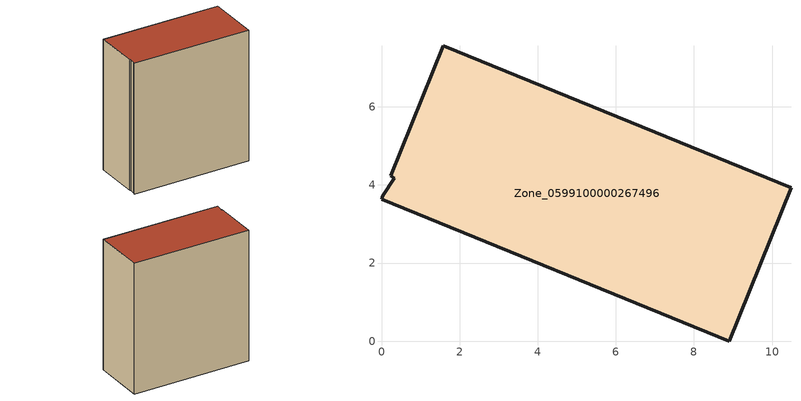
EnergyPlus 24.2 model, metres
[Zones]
Zone_0599100000267496
 floor ground (C_G): 0.32,4.17 0.24,4.23 1.59,7.56 10.49,3.93 8.9,0 0,3.63 0.04,3.72 z0
 wall outside (C_F): 10.49,3.93 1.59,7.56 0.24,4.23 0.32,4.17 0.04,3.72 0,3.63 8.9,0 10.49,3.93 z0:10.7
 roof outside (C_R): 0.24,4.23 0.32,4.17 0.04,3.72 0,3.63 8.9,0 10.49,3.93 1.59,7.56 z10.7
[BUILDING]
Pand.0599100000267496: North Axis=0; Terrain=City; Loads Convergence Tolerance Value=0.04; Temperature Convergence Tolerance Value=0.4; Solar Distribution=FullExterior; Maximum Number of Warmup Days=25; Minimum Number of Warmup Days=1
[Site:Location]
Rotterdam.The.Hague.AP_ZH_NLD Design_Conditions: Latitude=51.96; Longitude=4.45; Time Zone=1; Elevation=-4.5
[SITE:GROUNDTEMPERATURE:BUILDINGSURFACE]
18, 18, 18, 18, 18, 18, 18, 18, 18, 18, 18, 18
[MATERIAL] Thermal Absorptance=0.9; Solar Absorptance=0.7; Visible Absorptance=0.7
Name | Roughness | Thickness | Conductivity | Density | Specific Heat
G.TI.1975-1991 | MediumSmooth | 0.15 | 0.288461 | 540 | 1210
F.TI.1975-1991 | Rough | 0.3 | 0.230769 | 1920 | 840
R.TI.1975-1991 | MediumRough | 0.2 | 0.153846 | 1500 | 1000
[CONSTRUCTION]
C_G: G.TI.1975-1991
C_F: F.TI.1975-1991
C_R: R.TI.1975-1991
[ZONE]
Zone_0599100000267496: Type=1; Multiplier=1; Ceiling Height=Autocalculate; Volume=Autocalculate; Floor Area=autocalculate; Part of Total Floor Area=Yes
[ZONEINFILTRATION:DESIGNFLOWRATE]
Infil_Zone_0599100000267496: Zone or ZoneList or Space or SpaceList=Zone_0599100000267496; Schedule=AlwaysOn; Design Flow Rate Calculation Method=Flow/Area; Flow Rate per Floor Area=0.003; Constant Term Coefficient=1; Temperature Term Coefficient=0; Velocity Term Coefficient=0; Velocity Squared Term Coefficient=0
[HVACTEMPLATE:ZONE:IDEALLOADSAIRSYSTEM]
Zone_0599100000267496: Maximum Heating Supply Air Temperature=50; Minimum Cooling Supply Air Temperature=13; Maximum Heating Supply Air Humidity Ratio=0.0156; Minimum Cooling Supply Air Humidity Ratio=0.0077; Heating Limit=NoLimit; Cooling Limit=NoLimit; Dehumidification Control Type=ConstantSensibleHeatRatio; Cooling Sensible Heat Ratio=0.7; Dehumidification Setpoint=60; Humidification Control Type=None; Humidification Setpoint=30; Outdoor Air Method=None; Outdoor Air Flow Rate per Person=0.00944; Outdoor Air Flow Rate per Zone Floor Area=0; Outdoor Air Flow Rate per Zone=0; Demand Controlled Ventilation Type=None; Outdoor Air Economizer Type=NoEconomizer; Heat Recovery Type=None; Sensible Heat Recovery Effectiveness=0.7; Latent Heat Recovery Effectiveness=0.65
[ZONECONTROL:THERMOSTAT]
ThermostatControl_Zone_0599100000267496: Zone or ZoneList=Zone_0599100000267496; Control Type Schedule=DualSetpointControlType; Control 1=Thermostat_Zone_0599100000267496; Temperature Difference Between Cutout And Setpoint=0
[THERMOSTATSETPOINT:DUALSETPOINT]
Thermostat_Zone_0599100000267496: Heating Setpoint Temperature Schedule=HeatingSetpoint_Zone_0599100000267496; Cooling Setpoint Temperature Schedule=CoolingSetpoint_Zone_0599100000267496
[SCHEDULE:COMPACT]
HeatingSetpoint_Zone_0599100000267496: Through: 12/31, For: AllDays, Until: 24:00, 21
CoolingSetpoint_Zone_0599100000267496: Through: 12/31, For: AllDays, Until: 24:00, 24
DualSetpointControlType: Through: 12/31, For: AllDays, Until: 24:00, 4
AlwaysOn: Through: 12/31, For: AllDays, Until: 24:00, 1
